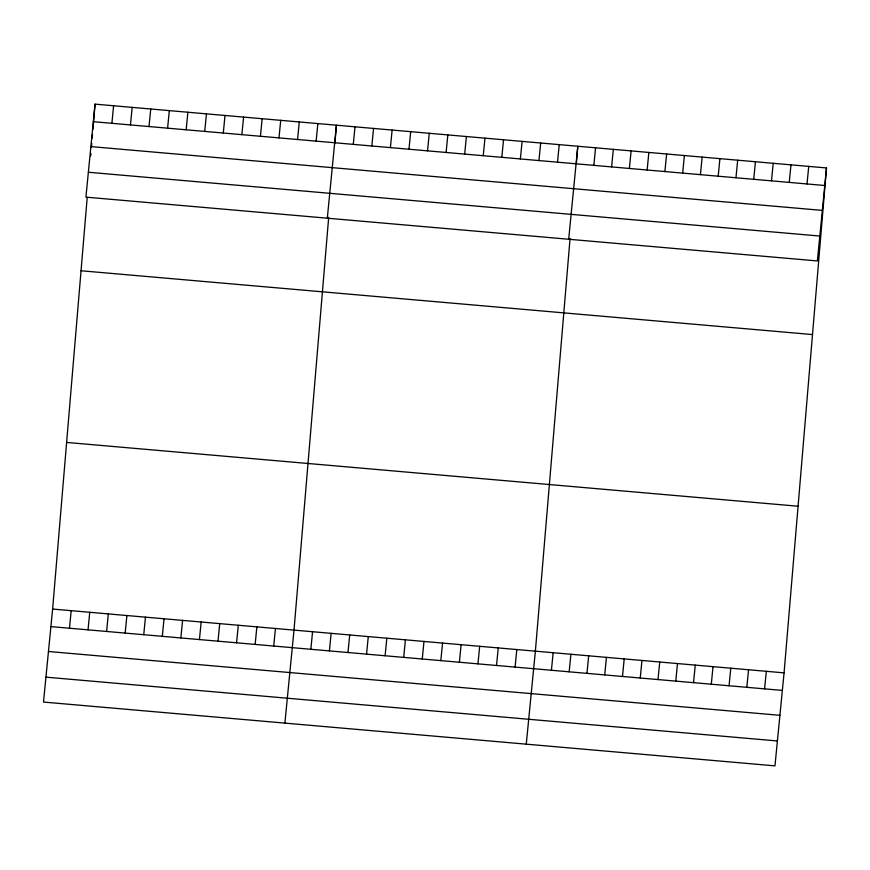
<?xml version="1.0" encoding="UTF-8"?>
<svg xmlns="http://www.w3.org/2000/svg" width="870" height="870" viewBox="0 0 870 870"><rect width="100%" height="100%" fill="white"/><g stroke="black" fill="none" stroke-linecap="round" stroke-linejoin="round"><path stroke-width="1.3" d="M826.5 167.943L817.376 260.946L85.923 197.142L95.037 104.139L826.5 167.943L784.077 672.858L774.963 765.861L43.5 702.057L52.624 609.054L87.196 197.544M90.698 155.893L90.904 153.37M91.437 147.052L91.752 143.267M92.177 138.221L92.492 134.437M92.916 129.38L95.037 104.139M328.686 217.337L294.006 630.108L284.881 723.111M334.939 142.865L336.418 125.193L327.305 218.196M570.067 238.402L535.376 651.162L526.263 744.165M576.321 163.919L577.8 146.247L568.686 239.25M111.893 123.312L113.611 105.759M69.469 628.227L71.188 610.675M130.456 124.932L132.175 107.38M88.033 629.847L89.751 612.295M149.02 126.552L150.749 109M106.597 631.468L108.326 613.905M167.595 128.173L169.313 110.62M125.171 633.088L126.889 615.525M186.158 129.793L187.876 112.241M143.735 634.708L145.453 617.145M204.722 131.413L206.451 113.861M162.309 636.329L164.028 618.766M223.296 133.034L225.015 115.482M180.873 637.949L182.591 620.386M241.86 134.654L243.589 117.091M199.437 639.57L201.166 622.006M260.434 136.275L262.153 118.711M218.011 641.179L219.729 623.627M278.998 137.895L280.716 120.332M236.575 642.799L238.293 625.247M297.562 139.515L299.291 121.952M255.138 644.42L256.867 626.868M316.136 141.136L317.854 123.573M273.713 646.04L275.431 628.488M353.274 144.366L354.993 126.813M310.851 649.281L312.569 631.729M371.838 145.986L373.556 128.434M329.415 650.901L331.133 633.349M390.402 147.606L392.131 130.054M347.978 652.522L349.707 634.969M408.976 149.227L410.694 131.674M366.553 654.142L368.271 636.59M427.54 150.847L429.258 133.295M385.116 655.762L386.835 638.21M446.103 152.467L447.832 134.915M403.691 657.383L405.409 639.82M464.678 154.088L466.396 136.536M422.254 659.003L423.973 641.44M483.241 155.708L484.971 138.156M440.818 660.624L442.547 643.061M501.816 157.329L503.534 139.776M459.393 662.244L461.111 644.681M520.38 158.949L522.098 141.397M477.956 663.864L479.674 646.301M538.943 160.569L540.672 143.006M496.52 665.485L498.249 647.922M557.518 162.19L559.236 144.627M515.094 667.094L516.813 649.542M593.851 165.354L595.569 147.802M551.428 670.27L553.146 652.717M611.61 166.909L613.328 149.346M569.187 671.814L570.905 654.262M629.38 168.454L631.098 150.901M586.956 673.369L588.675 655.817M647.139 170.009L648.857 152.446M604.715 674.913L606.433 657.361M664.897 171.553L666.627 154.001M622.485 676.468L624.203 658.916M682.667 173.108L684.385 155.545M640.244 678.013L641.962 660.461M700.426 174.652L702.155 157.1M658.003 679.568L659.732 662.016M718.196 176.208L719.914 158.644M675.772 681.112L677.491 663.56M735.955 177.752L737.684 160.2M693.531 682.667L695.26 665.104M753.725 179.307L755.443 161.744M711.301 684.211L713.019 666.659M771.483 180.851L773.212 163.299M729.06 685.767L730.789 668.203M789.253 182.406L790.971 164.843M746.83 687.311L748.548 669.759M807.012 183.951L808.741 166.398M764.589 688.866L766.318 671.303M93.318 121.691L824.782 185.506M90.882 146.595L822.335 210.399M88.359 172.249L819.823 236.053M81.04 270.755L812.504 334.569M66.62 442.428L798.073 506.231M52.624 609.054L784.077 672.858M50.895 626.607L782.358 690.41M48.459 651.5L779.911 715.314M45.936 677.154L777.399 740.968"/></g></svg>
